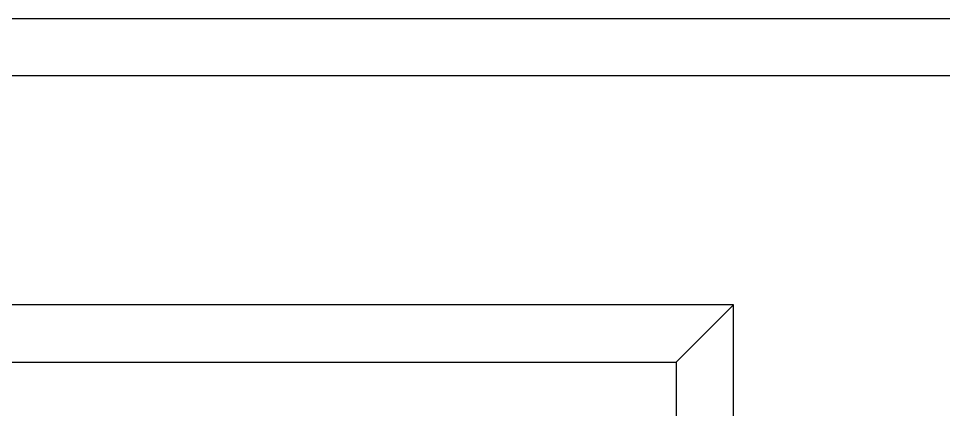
# Model space of a CAD drawing. Header units: millimetres. Extents: x -795739 to -715748, y -34378 to 22353.
# Drawn here: x -739810 to -739003, y 6920 to 7262 of the extents above; entities that cross this region are included whole.
import ezdxf
from ezdxf.xclip import XClip

# ---------------------------------------------------------------- set-up
doc = ezdxf.new("R2010")
doc.units = ezdxf.units.MM
doc.header["$XCLIPFRAME"] = 0
for name, color, linetype in [('000 - WIPEOUT', 250, 'Continuous'), ('A04_TUBE SERIES', 2, 'Continuous'), ('A11_ALU.SOLID SHEET', 2, 'Continuous')]:
    doc.layers.add(name, color=color, linetype=linetype)

# ---------------------------------------------------------------- blocks, each defined once
blk = doc.blocks.new('*U683')
blk.add_attdef('EXTR.OVL-LENGTH_', (-25, -59.09), '', height=5)
blk.add_wipeout([(-25, 25), (25, -25), (25, 6873.5), (-25, 6823.5)]).dxf.layer = '000 - WIPEOUT'
at = {"layer": 'A04_TUBE SERIES', "color": 0}
blk.add_lwpolyline([(-25, 25), (25, -25), (25, 6873.5), (-25, 6823.5)], close=True, dxfattribs=at)
blk = doc.blocks.new('*U684')
blk.add_attdef('EXTR.OVL-LENGTH_', (-25, -59.09), '', height=5)
blk.add_wipeout([(-25, -25), (25, 25), (25, 6317.5), (-25, 6367.5)]).dxf.layer = '000 - WIPEOUT'
at = {"layer": 'A04_TUBE SERIES', "color": 0}
blk.add_lwpolyline([(-25, -25), (25, 25), (25, 6317.5), (-25, 6367.5)], close=True, dxfattribs=at)
blk = doc.blocks.new('*U789')
blk.add_attdef('EXTR.OVL-LENGTH_', (-25, -59.09), '', height=5)
blk.add_wipeout([(-25, 25), (25, -25), (25, 1975), (-25, 1925)]).dxf.layer = '000 - WIPEOUT'
at = {"layer": 'A04_TUBE SERIES', "color": 0}
blk.add_lwpolyline([(-25, 25), (25, -25), (25, 1975), (-25, 1925)], close=True, dxfattribs=at)
blk = doc.blocks.new('*U901')
at = {"layer": 'A04_TUBE SERIES', "color": 0, "linetype": 'ByBlock', "xscale": -1, "rotation": 270}
blk.add_blockref('*U683', (25, 2475), dxfattribs=at)
at = {"layer": 'A04_TUBE SERIES', "color": 0, "linetype": 'ByBlock', "rotation": 270}
blk.add_blockref('*U684', (278, 2225), dxfattribs=at)
at = {"layer": 'A04_TUBE SERIES', "color": 0, "linetype": 'ByBlock'}
blk.add_blockref('*U789', (6620.5, 275), dxfattribs=at)
blk = doc.blocks.new('*U1025')
at = {"layer": 'A11_ALU.SOLID SHEET'}
blk.add_blockref('*U901', (-1149.25, 1182.5), dxfattribs=at)

msp = doc.modelspace()

# ---------------------------------------------------------------- block references
ref = msp.add_blockref('*U1025', (-744682.37, 3579.02))
XClip(ref).set_block_clipping_path([(-45801.3280238605, -9620.0077451947), (23704.0078937773, 10334.9999958097)])

doc.saveas('drawing.dxf')
